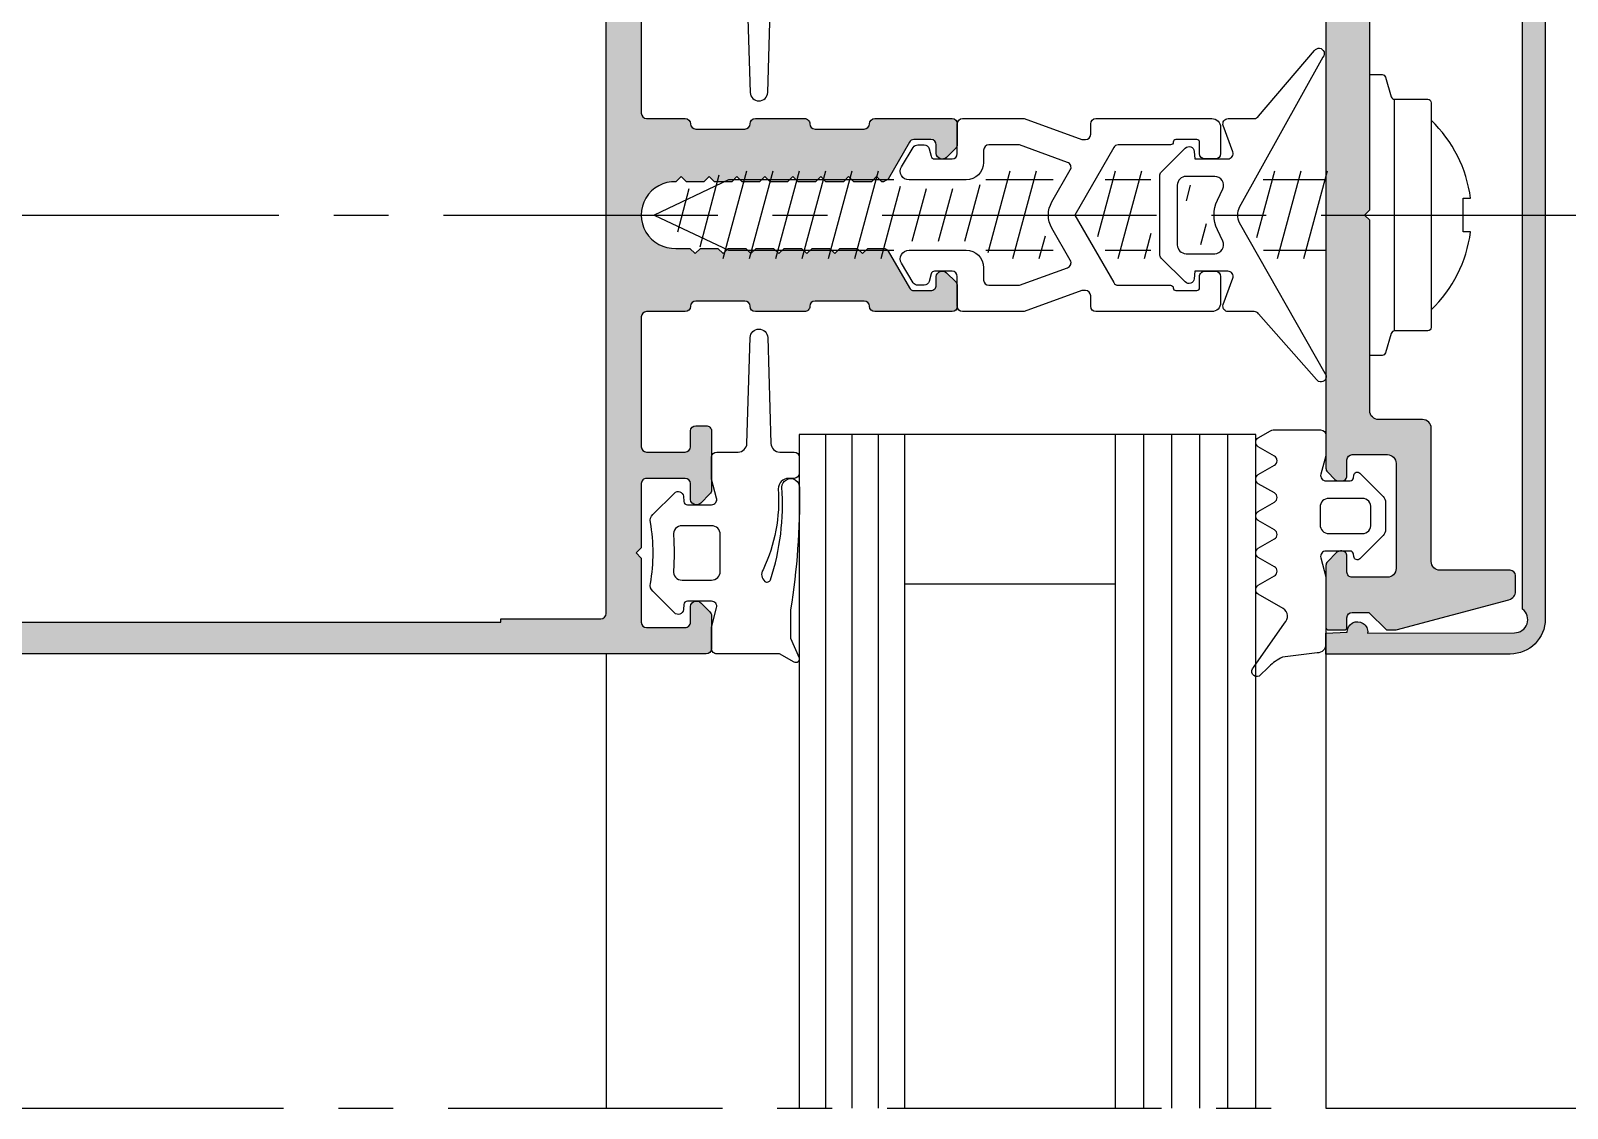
# Model space of a CAD drawing. Header units: millimetres. Extents: x -153 to 2280, y 0 to 724.
# Drawn here: x 348.09 to 391.85, y 542.44 to 573.13 of the extents above; entities that cross this region are included whole.
import ezdxf

# ---------------------------------------------------------------- set-up
doc = ezdxf.new("R2010")
doc.units = ezdxf.units.MM
doc.header["$LTSCALE"] = 0.025
doc.header["$MEASUREMENT"] = 0
doc.linetypes.add('CENTER', pattern=[2, 1.25, -0.25, 0.25, -0.25])
for name, color, linetype in [('ASSI', 1, 'CENTER'), ('FILL', 253, 'Continuous'), ('FINE', 7, 'Continuous'), ('GOMMA', 80, 'Continuous'), ('GROSSA', 8, 'Continuous'), ('QUOTE', 254, 'Continuous'), ('VETRO', 140, 'Continuous')]:
    doc.layers.add(name, color=color, linetype=linetype)

# ---------------------------------------------------------------- blocks, each defined once
blk = doc.blocks.new('k0855')
at = {"layer": 'GROSSA'}
blk.add_lwpolyline([(11.64999999999986, 0.8000000000004093, -0.4142135623730784), (11.14999999999986, 0.3000000000004093), (0.2999999999997272, 0.3000000000000682), (0, 0), (-0.3000000000001819, 0.3000000000000682), (-11.15000000000009, 0.2999999999997272, -0.4142135623731075), (-11.65000000000009, 0.7999999999997272), (-11.65000000000009, 3.300000000000637, 0.414213562373095), (-12.15000000000009, 3.800000000000637), (-19.75, 3.800000000000523, -0.414213562373095), (-20.25, 4.300000000000523), (-20.25, 8.300000000000523, 0.4142135623730795), (-20.55000000000018, 8.600000000000477), (-21.59774739507475, 8.600000000000477, 0.3394542588633896), (-21.88752514296152, 8.377645713531251), (-23.65000000000009, 1.800000000000523), (-23.65000000000009, 1.24487273393197), (-22.65000000000009, 0.2448727339319703), (-22.65000000000009, -0.6999999999995907, -0.4142135623731159), (-22.95000000000027, -0.9999999999995453), (-23.5, -0.9999999999995453, 0.414213562373109), (-23.65000000000009, -1.149999999999523), (-23.65000000000009, -2.049999999999272, 0.4142135623730534), (-23.5, -2.19999999999925), (-19.97426406871182, -2.199999999999363, 0.1989123673796788), (-19.76213203435577, -2.112132034355341), (-19.237867965644, -1.587867965643682, 0.1989123673796275), (-19.15000000000009, -1.37573593128775), (-19.15000000000009, -1.299999999999613, 0.4142135623731283), (-19.45000000000027, -0.9999999999995453), (-20.35000000000014, -0.9999999999995453, -0.414213562373095), (-20.65000000000009, -0.699999999999477), (-20.65000000000009, 1.300000000000637, -0.414213562373095), (-20.15000000000009, 1.800000000000637), (-14.15000000000009, 1.800000000000637, -0.414213562373095), (-13.65000000000009, 1.300000000000637), (-13.65000000000009, -0.699999999999477, -0.414213562373095), (-13.95000000000005, -0.9999999999995453), (-14.85000000000014, -0.9999999999995453, 0.414213562373095), (-15.15000000000009, -1.2999999999995), (-15.15000000000009, -1.475735931287431, 0.1989123673796724), (-15.06213203435618, -1.687867965643477), (-14.63786796564318, -2.112132034356478, 0.1989123673796574), (-14.42573593128691, -2.200000000000387), (14.42573593128782, -2.199999999999363, 0.1989123673796421), (14.63786796564386, -2.112132034355341), (15.06213203435573, -1.687867965643477, 0.1989123673796492), (15.14999999999964, -1.475735931287431), (15.14999999999964, -1.2999999999995, 0.4142135623731088), (14.84999999999991, -0.9999999999995453), (13.94999999999982, -0.9999999999995453, -0.414213562373095), (13.64999999999986, -0.699999999999477), (13.64999999999986, 1.300000000000637, -0.414213562373095), (14.14999999999986, 1.800000000000637), (20.13763493782221, 1.800000000000637, -0.414213562373095), (20.63763493782221, 1.300000000000637), (20.63763493782221, -0.699999999999477, -0.414213562373095), (20.33763493782226, -0.9999999999995453), (19.43763493782217, -0.9999999999995453, 0.4142135623731283), (19.13763493782221, -1.299999999999613), (19.13763493782221, -1.37573593128775, 0.198912367379612), (19.22550290346635, -1.587867965643682), (19.74976697217789, -2.112132034355341, 0.1989123673796789), (19.96189900653394, -2.199999999999363), (23.48763493782212, -2.19999999999925, 0.4142135623730674), (23.63763493782221, -2.049999999999272), (23.63763493782221, -1.149999999999523, 0.4142135623731507), (23.48763493782235, -0.9999999999995453), (22.93763493782217, -0.9999999999995453, -0.414213562373095), (22.63763493782221, -0.6999999999995907), (22.63763493782221, 0.2448727339319703), (23.63763493782221, 1.24487273393197), (23.63763493782221, 1.800000000000523), (21.91487984844571, 8.229409522551805, 0.3394542588633856), (21.43191693530116, 8.600000000000477), (20.53763493782208, 8.600000000000477, 0.4142135623730811), (20.23763493782235, 8.300000000000523), (20.23763493782212, 4.300000000000523, -0.414213562373095), (19.73763493782212, 3.800000000000523), (12.14999999999986, 3.800000000000637, 0.414213562373095), (11.64999999999986, 3.300000000000637)], format="xyb", close=True, dxfattribs=at)

msp = doc.modelspace()

# ---------------------------------------------------------------- hatches: boundary and pattern name
at = {"layer": 'FILL'}
h = msp.add_hatch(color=256, dxfattribs=at)
edge = h.paths.add_edge_path()
edge.add_arc((374.3261875580535, 570.4757201367963), 0.154869648702657, 1.8557980822254194, 88.26417584623982, ccw=False)
edge.add_line((374.4809759771164, 570.4807354546633), (374.4809759771163, 569.8928674890199))
edge.add_arc((374.3309759771161, 569.8928674890199), 0.150000000000162, 315.0000000000269, 359.99999999998914, ccw=False)
edge.add_line((374.4370419942943, 569.7868014718418), (374.1749099599384, 569.5246694374858))
edge.add_arc((374.0528509771163, 569.6467284203078), 0.1726174689163757, 185.3160638226741, 315.0000000000075, ccw=False)
edge.add_line((373.8809759771163, 569.6307354546639), (373.8809759771163, 569.8807354546639))
edge.add_arc((373.7309759771164, 569.8807354546639), 0.1499999999999888, 359.9999999999783, 449.9999999999956)
edge.add_line((373.7309759771164, 570.0307354546638), (373.2465313270629, 570.0307354546638))
edge.add_arc((373.2465313270629, 569.8807354546639), 0.1500000000000057, 90.00000000000881, 150.0000000000181)
edge.add_line((373.1166275164952, 569.9557354546638), (372.5104097338461, 568.9057354546638))
edge.add_line((372.5104097338461, 568.9057354546638), (372.3805059232785, 568.8307354546639))
edge.add_line((372.3805059232784, 568.8307354546639), (372.3330512953324, 568.8307354546639))
edge.add_line((372.3330512953324, 568.8307354546639), (372.1830512953325, 568.980735454664))
edge.add_line((372.1830512953325, 568.9807354546639), (372.0330512953324, 568.8307354546639))
edge.add_line((372.0330512953324, 568.8307354546639), (371.5359759771164, 568.8307354546639))
edge.add_line((371.5359759771164, 568.8307354546639), (371.3859759771165, 568.980735454664))
edge.add_line((371.3859759771165, 568.9807354546639), (371.2359759771164, 568.8307354546639))
edge.add_line((371.2359759771164, 568.8307354546639), (370.7409759771164, 568.8307354546639))
edge.add_line((370.7409759771164, 568.8307354546639), (370.5909759771163, 568.980735454664))
edge.add_line((370.5909759771164, 568.9807354546639), (370.4409759771164, 568.8307354546639))
edge.add_line((370.4409759771164, 568.8307354546639), (369.9459759771164, 568.8307354546639))
edge.add_line((369.9459759771164, 568.8307354546639), (369.7959759771164, 568.9807354546639))
edge.add_line((369.7959759771164, 568.9807354546639), (369.6459759771164, 568.8307354546639))
edge.add_line((369.6459759771163, 568.8307354546639), (369.1509759771163, 568.8307354546639))
edge.add_line((369.1509759771163, 568.8307354546639), (369.0009759771164, 568.980735454664))
edge.add_line((369.0009759771164, 568.9807354546639), (368.8509759771163, 568.8307354546639))
edge.add_line((368.8509759771164, 568.8307354546639), (368.3559759771164, 568.8307354546639))
edge.add_line((368.3559759771164, 568.8307354546639), (368.2059759771164, 568.980735454664))
edge.add_line((368.2059759771164, 568.9807354546639), (368.0559759771164, 568.8307354546639))
edge.add_line((368.0559759771164, 568.8307354546639), (367.5609759771164, 568.8307354546639))
edge.add_line((367.5609759771164, 568.8307354546639), (367.4109759771164, 568.9807354546639))
edge.add_line((367.4109759771163, 568.9807354546639), (367.2609759771163, 568.8307354546639))
edge.add_line((367.2609759771163, 568.8307354546639), (366.7659759771163, 568.8307354546639))
edge.add_line((366.7659759771163, 568.8307354546639), (366.6159759771163, 568.980735454664))
edge.add_line((366.6159759771164, 568.9807354546639), (366.4653537566511, 568.8301132341985))
edge.add_arc((366.4312706388536, 567.8804243444313), 0.9503002926792825, 87.94461000808217, 272.0553899919109)
edge.add_line((366.465353756651, 566.9307354546639), (366.8634759771164, 566.9307354546638))
edge.add_line((366.8634759771163, 566.9307354546638), (367.0134759771163, 566.7807354546638))
edge.add_line((367.0134759771164, 566.7807354546638), (367.1634759771164, 566.9307354546638))
edge.add_line((367.1634759771164, 566.9307354546638), (367.6584759771164, 566.9307354546638))
edge.add_line((367.6584759771164, 566.9307354546638), (367.8084759771164, 566.7807354546638))
edge.add_line((367.8084759771164, 566.7807354546638), (367.9584759771164, 566.9307354546638))
edge.add_line((367.9584759771163, 566.9307354546638), (368.4534759771163, 566.9307354546638))
edge.add_line((368.4534759771163, 566.9307354546638), (368.6034759771163, 566.7807354546638))
edge.add_line((368.6034759771163, 566.7807354546638), (368.7534759771164, 566.9307354546638))
edge.add_line((368.7534759771164, 566.9307354546638), (369.2484759771164, 566.9307354546638))
edge.add_line((369.2484759771164, 566.9307354546638), (369.3984759771164, 566.7807354546638))
edge.add_line((369.3984759771164, 566.7807354546638), (369.5484759771164, 566.9307354546638))
edge.add_line((369.5484759771164, 566.9307354546638), (370.0434759771163, 566.9307354546638))
edge.add_line((370.0434759771164, 566.9307354546638), (370.1934759771163, 566.7807354546637))
edge.add_line((370.1934759771163, 566.7807354546638), (370.3434759771164, 566.9307354546638))
edge.add_line((370.3434759771164, 566.9307354546638), (370.8384759771164, 566.9307354546638))
edge.add_line((370.8384759771164, 566.9307354546638), (370.9884759771164, 566.7807354546638))
edge.add_line((370.9884759771163, 566.7807354546638), (371.1384759771163, 566.9307354546638))
edge.add_line((371.1384759771164, 566.9307354546638), (371.6334759771164, 566.9307354546638))
edge.add_line((371.6334759771164, 566.9307354546638), (371.7834759771165, 566.7807354546637))
edge.add_line((371.7834759771165, 566.7807354546638), (371.9334759771164, 566.9307354546638))
edge.add_line((371.9334759771164, 566.9307354546638), (372.3805059232784, 566.9307354546638))
edge.add_arc((372.3805059232785, 566.7807354546638), 0.1500000000000057, 30.00000000003098, 90.00000000001421, ccw=False)
edge.add_line((372.5104097338461, 566.8557354546639), (373.1166275164953, 565.8057354546638))
edge.add_arc((373.2465313270628, 565.8807354546637), 0.1499999999998684, 209.9999999999989, 270.0000000000441)
edge.add_line((373.2465313270629, 565.7307354546639), (373.7309759771164, 565.7307354546639))
edge.add_arc((373.7309759771163, 565.8807354546639), 0.1500000000000057, 270.0000000000109, 360.0000000000109)
edge.add_line((373.8809759771163, 565.880735454664), (373.8809759771163, 566.130735454664))
edge.add_arc((374.0533309661686, 566.1134123259988), 0.1732233616980194, 45.42337010285712, 174.2605660744401, ccw=False)
edge.add_line((374.1749099599384, 566.2368014718419), (374.4370419942943, 565.974669437486))
edge.add_arc((374.3309759771162, 565.868603420308), 0.1500000000001247, 2.1714186004828662e-11, 44.99999999997442, ccw=False)
edge.add_line((374.4809759771163, 565.868603420308), (374.4809759771163, 565.280735454664))
edge.add_arc((374.3306645558251, 565.2807354546756), 0.1503114212912022, 270.1165613831408, 359.99999999556894, ccw=False)
edge.add_line((374.3309703461509, 565.1304243444313), (372.1292825096872, 565.1304243444314))
edge.add_arc((372.1292825096872, 565.2804243444314), 0.1499999999999773, 180, 270.00000000000273, ccw=False)
edge.add_arc((371.8292825096872, 565.2804243444314), 0.1500000000000341, 2.171258662545267e-11, 90.0000000000217)
edge.add_line((371.8292825096871, 565.4304243444313), (370.4292825096871, 565.4304243444313))
edge.add_arc((370.4292825096871, 565.2804243444314), 0.1499999999999773, 90, 180)
edge.add_arc((370.1292825096872, 565.2804243444314), 0.1499999999999702, -90.00000000000267, 0, ccw=False)
edge.add_line((370.1292825096872, 565.1304243444314), (368.7292825096871, 565.1304243444314))
edge.add_arc((368.7292825096871, 565.2804243444314), 0.1499999999999773, 180, 269.99999999999727, ccw=False)
edge.add_arc((368.4292825096871, 565.2804243444314), 0.1499999999999773, 0, 90)
edge.add_line((368.4292825096871, 565.4304243444313), (367.0309703461742, 565.4304243444313))
edge.add_arc((367.0309703461742, 565.2804243444314), 0.1499999999999773, 90, 180)
edge.add_arc((366.7309703461742, 565.2804243444314), 0.1499999999999844, -89.99999999999733, 0, ccw=False)
edge.add_line((366.7309703461742, 565.1304243444314), (365.6309703461741, 565.1304243444314))
edge.add_arc((365.6309703461741, 564.9804243444314), 0.1499999999999773, 89.99999999999865, 180)
edge.add_line((365.4809703461741, 564.9804243444314), (365.4809703461741, 561.2804243444313))
edge.add_arc((365.6309703461741, 561.2804243444313), 0.1499999999999702, 180, 270.0000000000027)
edge.add_line((365.6309703461741, 561.1304243444313), (366.7309703461742, 561.1304243444313))
edge.add_arc((366.7309703461742, 561.2804243444314), 0.1500000000000057, 270.0000000000081, 359.9999999999891)
edge.add_line((366.8809703461742, 561.2804243444313), (366.8809703461742, 561.7304243444313))
edge.add_arc((367.0309703461742, 561.7304243444313), 0.1499999999999844, 90.00000000000279, 180, ccw=False)
edge.add_line((367.0309703461742, 561.8804243444313), (367.3309703461741, 561.8804243444314))
edge.add_arc((367.3309703461741, 561.7304243444314), 0.1500000000000057, -3.26281224261038e-11, 89.99999999998653, ccw=False)
edge.add_line((367.4809703461741, 561.7304243444313), (367.4809703461741, 560.0425563787873))
edge.add_arc((367.330970346174, 560.0425563787874), 0.1500000000000838, 314.9999999999827, 359.9999999999783, ccw=False)
edge.add_line((367.437036363352, 559.9364903616092), (367.1749043289961, 559.6743583272533))
edge.add_arc((367.0688383118181, 559.7804243444313), 0.1499999999999495, 270.00000000003934, 315.0000000000355, ccw=False)
edge.add_line((367.0688383118182, 559.6304243444313), (367.0309703461742, 559.6304243444313))
edge.add_arc((367.0309703461742, 559.7804243444313), 0.1499999999999773, 180, 270.00000000000273, ccw=False)
edge.add_line((366.8809703461742, 559.7804243444313), (366.8809703461742, 560.2304243444313))
edge.add_arc((366.7309703461742, 560.2304243444313), 0.1500000000000412, 2.171258662545164e-11, 90.00000000001899)
edge.add_line((366.7309703461741, 560.3804243444313), (365.6309703461741, 560.3804243444314))
edge.add_arc((365.6309703461741, 560.2304243444314), 0.1500000000000341, 90.00000000001629, 180.0000000000217)
edge.add_line((365.4809703461741, 560.2304243444313), (365.4809703461741, 558.4046371475505))
edge.add_line((365.4809703461741, 558.4046371475505), (365.3309703461741, 558.2554243444313))
edge.add_line((365.3309703461741, 558.2554243444313), (365.4809703461741, 558.1062115413122))
edge.add_line((365.4809703461741, 558.1062115413122), (365.4809703461741, 556.2804243444313))
edge.add_arc((365.6309703461741, 556.2804243444313), 0.1499999999999631, 180, 270.0000000000054)
edge.add_line((365.6309703461741, 556.1304243444313), (366.7309703461741, 556.1304243444313))
edge.add_arc((366.7309703461742, 556.2804243444314), 0.1500000000000341, 269.9999999999729, 359.9999999999783)
edge.add_line((366.8809703461742, 556.2804243444313), (366.8809703461741, 556.7304243444313))
edge.add_arc((367.0309703461742, 556.7304243444313), 0.1500000000000412, 89.99999999998101, 179.9999999999783, ccw=False)
edge.add_line((367.0309703461742, 556.8804243444313), (367.0688383118182, 556.8804243444313))
edge.add_arc((367.0688383118182, 556.7304243444314), 0.1499999999999204, 44.999999999959186, 89.99999999996407, ccw=False)
edge.add_line((367.1749043289961, 556.8364903616092), (367.437036363352, 556.5743583272533))
edge.add_arc((367.330970346174, 556.4682923100753), 0.1500000000000964, 2.1714186004828662e-11, 45.000000000015916, ccw=False)
edge.add_line((367.4809703461741, 556.4682923100753), (367.4809703461741, 555.5304243444313))
edge.add_arc((367.3309703461741, 555.5304243444313), 0.1499999999999702, -90.00000000000267, 0, ccw=False)
edge.add_line((367.3309703461741, 555.3804243444313), (312.9809703461741, 555.3804243444313))
edge.add_arc((312.9809703461741, 555.8804243444313), 0.5, 180, 270, ccw=False)
edge.add_line((312.4809703461741, 555.8804243444313), (312.4809703461741, 579.8804243444313))
edge.add_arc((312.9809703461741, 579.8804243444313), 0.5, 90, 180, ccw=False)
edge.add_line((312.9809703461741, 580.3804243444313), (367.3309703461741, 580.3804243444313))
edge.add_arc((367.3309703461741, 580.2304243444313), 0.1499999999999773, 0, 90.00000000000279, ccw=False)
edge.add_line((367.4809703461741, 580.2304243444313), (367.4809703461741, 579.2925563787873))
edge.add_arc((367.3309703461742, 579.2925563787873), 0.149999999999892, -44.999999999984595, 1.0913936421275139e-11, ccw=False)
edge.add_line((367.4370363633521, 579.1864903616093), (367.1749043289961, 578.9243583272533))
edge.add_arc((367.0688383118182, 579.0304243444313), 0.1499999999999231, 270.0000000000359, 315.00000000004076, ccw=False)
edge.add_line((367.0688383118182, 578.8804243444313), (367.0309703461742, 578.8804243444313))
edge.add_arc((367.0309703461742, 579.0304243444313), 0.1499999999999773, 180, 270.0000000000054, ccw=False)
edge.add_line((366.8809703461742, 579.0304243444313), (366.8809703461742, 579.4804243444313))
edge.add_arc((366.7309703461742, 579.4804243444313), 0.150000000000027, 2.17125866254537e-11, 90.00000000002443)
edge.add_line((366.7309703461741, 579.6304243444313), (365.6309703461741, 579.6304243444313))
edge.add_arc((365.6309703461741, 579.4804243444313), 0.1499999999999773, 89.99999999999457, 180)
edge.add_line((365.4809703461741, 579.4804243444313), (365.4809703461741, 577.6546371475505))
edge.add_line((365.4809703461741, 577.6546371475505), (365.3309703461741, 577.5054243444313))
edge.add_line((365.3309703461741, 577.5054243444313), (365.4809703461741, 577.3562115413121))
edge.add_line((365.4809703461741, 577.3562115413121), (365.4809703461741, 575.5304243444313))
edge.add_arc((365.6309703461741, 575.5304243444313), 0.1499999999999631, 180, 270.0000000000054)
edge.add_line((365.6309703461741, 575.3804243444313), (366.7309703461741, 575.3804243444314))
edge.add_arc((366.7309703461742, 575.5304243444315), 0.1500000000000341, 269.999999999981, 359.9999999999783)
edge.add_line((366.8809703461742, 575.5304243444314), (366.8809703461742, 575.9804243444313))
edge.add_arc((367.0309703461742, 575.9804243444313), 0.1499999999999631, 89.9999999999946, 180, ccw=False)
edge.add_line((367.0309703461742, 576.1304243444313), (367.0688383118182, 576.1304243444313))
edge.add_arc((367.0688383118183, 575.9804243444314), 0.149999999999892, 45.000000000017224, 90.00000000001359, ccw=False)
edge.add_line((367.1749043289961, 576.0864903616093), (367.4370363633521, 575.8243583272534))
edge.add_arc((367.3309703461741, 575.7182923100755), 0.1499999999999897, -4.3428372009657323e-11, 44.99999999996447, ccw=False)
edge.add_line((367.4809703461741, 575.7182923100754), (367.4809703461741, 574.0304243444313))
edge.add_arc((367.3309703461741, 574.0304243444313), 0.1499999999999702, -90.00000000000267, 0, ccw=False)
edge.add_line((367.3309703461741, 573.8804243444313), (367.0309703461741, 573.8804243444314))
edge.add_arc((367.0309703461741, 574.0304243444314), 0.1499999999999204, 180.0000000000217, 270.00000000002166, ccw=False)
edge.add_line((366.8809703461741, 574.0304243444313), (366.8809703461741, 574.4804243444314))
edge.add_arc((366.7309703461741, 574.4804243444314), 0.1499999999999702, 0, 90.00000000000271)
edge.add_line((366.7309703461741, 574.6304243444314), (365.6309703461741, 574.6304243444314))
edge.add_arc((365.6309703461741, 574.4804243444314), 0.1499999999999773, 89.99999999999729, 180)
edge.add_line((365.4809703461741, 574.4804243444314), (365.4809703461741, 570.7804243444313))
edge.add_arc((365.6309703461741, 570.7804243444313), 0.1499999999999808, 180, 269.9999999999987)
edge.add_line((365.6309703461741, 570.6304243444313), (366.7309703461742, 570.6304243444312))
edge.add_arc((366.7309703461742, 570.4804243444312), 0.1499999999999773, 0, 90.00000000000279, ccw=False)
edge.add_arc((367.0309703461742, 570.4804243444312), 0.1499999999999773, 180, 270)
edge.add_line((367.0309703461742, 570.3304243444312), (368.4292825096871, 570.3304243444312))
edge.add_arc((368.4292825096871, 570.4804243444312), 0.1499999999999773, 270.0000000000027, 360)
edge.add_arc((368.7292825096871, 570.4804243444312), 0.1499999999999773, 90, 180, ccw=False)
edge.add_line((368.7292825096871, 570.6304243444312), (370.1292825096872, 570.6304243444312))
edge.add_arc((370.1292825096872, 570.4804243444312), 0.1499999999999773, 0, 90.00000000000279, ccw=False)
edge.add_arc((370.4292825096871, 570.4804243444312), 0.1499999999999773, 180, 270)
edge.add_line((370.4292825096871, 570.3304243444312), (371.8292825096871, 570.3304243444312))
edge.add_arc((371.8292825096872, 570.4804243444313), 0.1500000000000341, 269.999999999981, 359.9999999999783)
edge.add_arc((372.1292825096872, 570.4804243444312), 0.1499999999999702, 89.99999999999733, 180, ccw=False)
edge.add_line((372.1292825096872, 570.6304243444312), (374.3308787474877, 570.6304243444312))
edge.add_line((374.3308787474878, 570.6304243444312), (374.3308787474896, 570.6305187182852))
edge = h.paths.add_edge_path(flags=16)
edge.add_line((313.6309703461741, 556.3804243444313), (315.0809703461741, 556.3804243444313))
edge.add_arc((315.0809703461741, 556.5304243444314), 0.1499999999999773, 270.0000000000054, 360)
edge.add_line((315.230970346174, 556.5304243444314), (315.230970346174, 557.7304243444314))
edge.add_arc((315.3809703461741, 557.7304243444313), 0.1500000000000199, 89.9999999999946, 180, ccw=False)
edge.add_line((315.3809703461741, 557.8804243444314), (315.8309703461741, 557.8804243444314))
edge.add_arc((315.8309703461741, 557.7304243444313), 0.1500000000000341, 0, 90.0000000000054, ccw=False)
edge.add_line((315.9809703461741, 557.7304243444313), (315.9809703461741, 556.5304243444314))
edge.add_arc((316.1309703461741, 556.5304243444314), 0.1500000000000341, 180, 270)
edge.add_line((316.1309703461741, 556.3804243444313), (318.9809703461741, 556.3804243444313))
edge.add_line((318.9809703461741, 556.3804243444314), (318.9809703461741, 556.2804243444314))
edge.add_line((318.9809703461741, 556.2804243444314), (338.7309703461742, 556.2804243444314))
edge.add_line((338.7309703461742, 556.2804243444314), (338.7309703461741, 556.3804243444313))
edge.add_line((338.7309703461741, 556.3804243444313), (341.7309703461741, 556.3804243444313))
edge.add_line((341.7309703461741, 556.3804243444313), (341.7309703461741, 556.2804243444314))
edge.add_line((341.7309703461741, 556.2804243444314), (361.4809703461741, 556.2804243444314))
edge.add_line((361.4809703461741, 556.2804243444313), (361.4809703461742, 556.3804243444313))
edge.add_line((361.4809703461742, 556.3804243444313), (364.3309703461741, 556.3804243444313))
edge.add_arc((364.3309703461741, 556.5304243444313), 0.1499999999999773, 270, 360)
edge.add_line((364.4809703461741, 556.5304243444313), (364.4809703461742, 579.2304243444313))
edge.add_arc((364.3309703461741, 579.2304243444313), 0.1500000000000057, 1.085629331272839e-11, 90.00000000001086)
edge.add_line((364.3309703461741, 579.3804243444313), (361.4809703461742, 579.3804243444313))
edge.add_line((361.4809703461742, 579.3804243444313), (361.4809703461741, 579.4804243444313))
edge.add_line((361.4809703461741, 579.4804243444313), (341.7309703461741, 579.4804243444313))
edge.add_line((341.7309703461741, 579.4804243444313), (341.7309703461741, 579.3804243444313))
edge.add_line((341.7309703461741, 579.3804243444314), (338.7309703461741, 579.3804243444313))
edge.add_line((338.7309703461741, 579.3804243444313), (338.7309703461742, 579.4804243444313))
edge.add_line((338.7309703461742, 579.4804243444313), (318.9809703461741, 579.4804243444313))
edge.add_line((318.9809703461741, 579.4804243444313), (318.9809703461741, 579.3804243444313))
edge.add_line((318.9809703461741, 579.3804243444313), (316.1309703461741, 579.3804243444313))
edge.add_arc((316.1309703461741, 579.2304243444313), 0.1500000000000057, 89.99999999998914, 179.9999999999891)
edge.add_line((315.9809703461741, 579.2304243444313), (315.9809703461741, 578.0304243444313))
edge.add_arc((315.8309703461741, 578.0304243444313), 0.1499999999999915, -89.99999999999471, 1.0913936421275139e-11, ccw=False)
edge.add_line((315.8309703461741, 577.8804243444313), (315.3809703461741, 577.8804243444313))
edge.add_arc((315.3809703461741, 578.0304243444313), 0.1499999999999773, 180, 270.0000000000054, ccw=False)
edge.add_line((315.2309703461742, 578.0304243444313), (315.2309703461741, 579.2304243444312))
edge.add_arc((315.0809703461741, 579.2304243444312), 0.1499999999999915, 1.085629331272942e-11, 90.00000000000541)
edge.add_line((315.0809703461741, 579.3804243444313), (313.6309703461741, 579.3804243444313))
edge.add_arc((313.6309703461741, 579.2304243444313), 0.1500000000000057, 90.00000000000541, 180.0000000000109)
edge.add_line((313.4809703461742, 579.2304243444313), (313.4809703461741, 556.5304243444314))
edge.add_arc((313.6309703461741, 556.5304243444314), 0.1500000000000057, 179.9999999999891, 269.9999999999891)
h = msp.add_hatch(color=256, dxfattribs=at)
edge = h.paths.add_edge_path()
edge.add_line((386.1690724555609, 555.9746266550433), (390.3534133657215, 555.9804705871613))
edge.add_arc((390.35341336572, 556.3554705871607), 0.3749999999991758, 270.0000000002215, 413.1301023539119)
edge.add_line((390.5784133657208, 556.655470587159), (390.5784133657235, 579.1054705871618))
edge.add_arc((390.3534133657215, 579.4054705871602), 0.3749999999998579, 306.8698976462392, 449.9999999999956)
edge.add_line((390.3534133657215, 579.78047058716), (386.1690693460057, 579.7830284732393))
edge.add_arc((385.8792729418396, 579.7512156524468), 0.2915373242560468, -182.06933845399897, 6.264642903004017, ccw=False)
edge.add_line((385.5879257406237, 579.7617427497707), (384.9798598674986, 579.7837136786111))
edge.add_line((384.9798598674986, 579.7837136786111), (384.9798598674986, 580.3833173933562))
edge.add_line((384.9798598674986, 580.3833173933562), (390.228182514065, 580.3845878445392))
edge.add_arc((390.2284133657215, 579.3845878711854), 1.00000000000001, 1.5916157281026244e-12, 90.01322682572908, ccw=False)
edge.add_line((391.2284133657215, 579.3845878711854), (391.2284133657215, 556.3762608176777))
edge.add_arc((390.2284133657215, 556.3762608176777), 1.000000000000057, -89.97081591415531, 0, ccw=False)
edge.add_line((390.2289227240866, 555.3762609474006), (384.9798638100401, 555.3734574085868))
edge.add_line((384.9798638100401, 555.3734574085868), (384.9798638100401, 555.973061185137))
edge.add_line((384.9798638100401, 555.973061185137), (385.5879132534816, 555.995482204385))
edge.add_arc((385.8792525826187, 556.0062249569304), 0.2915373242560025, -6.222231991423882, 182.111749365569, ccw=False)
h = msp.add_hatch(color=256, dxfattribs=at)
edge = h.paths.add_edge_path()
edge.add_arc((386.4798598674987, 562.3054243444317), 0.25, 180, 270, ccw=False)
edge.add_line((386.2298598674987, 562.3054243444317), (386.2298598674985, 567.7304243444318))
edge.add_line((386.2298598674985, 567.7304243444316), (386.0798598674985, 567.8804243444315))
edge.add_line((386.0798598674985, 567.8804243444315), (386.2298598674985, 568.0304243444316))
edge.add_line((386.2298598674985, 568.0304243444316), (386.2298598674984, 573.4554243444315))
edge.add_arc((386.4798598674984, 573.4554243444315), 0.25, 90, 180, ccw=False)
edge.add_line((386.4798598674984, 573.7054243444315), (387.7298598674988, 573.7054243444315))
edge.add_arc((387.7298598674988, 573.9554243444315), 0.25, 270, 360)
edge.add_line((387.9798598674988, 573.9554243444315), (387.9798598674988, 577.7554243444315))
edge.add_arc((388.2298598674988, 577.7554243444315), 0.25, 90, 180, ccw=False)
edge.add_line((388.2298598674988, 578.0054243444315), (390.2298598674988, 578.0054243444315))
edge.add_arc((390.2298598674987, 578.1554243444316), 0.1500000000000341, 270.0000000000217, 360.0000000000217)
edge.add_line((390.3798598674987, 578.1554243444316), (390.3798598674987, 578.6792980419689))
edge.add_arc((390.2298598674987, 578.679298041969), 0.1500000000000057, 359.9999999999891, 434.9999999999945)
edge.add_line((390.2686827242641, 578.8241869159124), (386.9798598674988, 579.7054243444317))
edge.add_line((386.9798598674988, 579.7054243444315), (386.7022962344645, 579.7054243444315))
edge.add_line((386.7022962344645, 579.7054243444315), (386.2022962344645, 579.2054243444315))
edge.add_line((386.2022962344645, 579.2054243444315), (385.7298598674987, 579.2054243444315))
edge.add_arc((385.7298598674988, 579.3554243444316), 0.1500000000000341, 179.9999999999783, 269.9999999999783, ccw=False)
edge.add_line((385.5798598674987, 579.3554243444316), (385.5798598674987, 579.6304243444315))
edge.add_arc((385.5048598674987, 579.6304243444316), 0.07500000000001705, 359.9999999999783, 449.9999999999783)
edge.add_line((385.5048598674987, 579.7054243444315), (385.0548598674989, 579.7054243444315))
edge.add_arc((385.0548598674989, 579.6304243444316), 0.07500000000001705, 90.0000000000217, 180.0000000000217)
edge.add_line((384.9798598674989, 579.6304243444315), (384.9798598674988, 577.8675563787874))
edge.add_arc((385.1298598674989, 577.8675563787874), 0.1500000000000341, 179.9999999999891, 224.9999999999923)
edge.add_line((385.0237938503208, 577.7614903616095), (385.2859258846767, 577.4993583272536))
edge.add_arc((385.3919919018546, 577.6054243444316), 0.1499999999999771, 225.0000000000307, 270.0000000000217)
edge.add_line((385.3919919018546, 577.4554243444315), (385.4298598674987, 577.4554243444315))
edge.add_arc((385.4298598674986, 577.6054243444316), 0.1500000000000625, 270.0000000000109, 360.0000000000109)
edge.add_line((385.5798598674987, 577.6054243444316), (385.5798598674987, 578.0554243444316))
edge.add_arc((385.7298598674987, 578.0554243444316), 0.1500000000000057, 89.99999999998909, 179.9999999999891, ccw=False)
edge.add_line((385.7298598674988, 578.2054243444315), (386.7298598674988, 578.2054243444315))
edge.add_arc((386.7298598674988, 577.9554243444315), 0.25, 0, 90, ccw=False)
edge.add_line((386.9798598674988, 577.9554243444315), (386.9798598674988, 574.9554243444315))
edge.add_arc((386.7298598674988, 574.9554243444315), 0.25, -90, 0, ccw=False)
edge.add_line((386.7298598674988, 574.7054243444315), (385.7298598674988, 574.7054243444315))
edge.add_arc((385.7298598674987, 574.8554243444316), 0.1500000000000057, 180.0000000000109, 270.00000000001086, ccw=False)
edge.add_line((385.5798598674987, 574.8554243444316), (385.5798598674987, 575.3054243444317))
edge.add_arc((385.4298598674987, 575.3054243444317), 0.1499999999999773, 0, 90)
edge.add_line((385.4298598674987, 575.4554243444315), (385.3419919018548, 575.4554243444315))
edge.add_arc((385.3419919018547, 575.3054243444316), 0.1500000000000057, 89.99999999995657, 134.9999999999616)
edge.add_line((385.2359258846768, 575.4114903616096), (385.0237938503203, 575.1993583272531))
edge.add_arc((385.1298598674985, 575.0932923100752), 0.150000000000158, 135.0000000000537, 180.0000000000543)
edge.add_line((384.9798598674983, 575.093292310075), (384.9798598674988, 560.6675563787876))
edge.add_arc((385.1298598674989, 560.6675563787876), 0.1500000000000625, 179.9999999999891, 224.9999999999847)
edge.add_line((385.0237938503208, 560.5614903616097), (385.2359258846768, 560.3493583272538))
edge.add_arc((385.3419919018547, 560.4554243444318), 0.1500000000000374, 225.0000000000384, 270.0000000000326)
edge.add_line((385.3419919018548, 560.3054243444317), (385.4298598674987, 560.3054243444317))
edge.add_arc((385.4298598674988, 560.4554243444317), 0.1499999999999204, 269.9999999999783, 359.9999999999783)
edge.add_line((385.5798598674987, 560.4554243444315), (385.5798598674987, 560.9054243444316))
edge.add_arc((385.7298598674987, 560.9054243444316), 0.1500000000000057, 89.99999999998909, 179.9999999999891, ccw=False)
edge.add_line((385.7298598674988, 561.0554243444317), (386.7298598674988, 561.0554243444317))
edge.add_arc((386.7298598674988, 560.8054243444317), 0.25, 0, 90, ccw=False)
edge.add_line((386.9798598674988, 560.8054243444317), (386.9798598674988, 557.8116068755205))
edge.add_arc((386.7298598674988, 557.8116068755205), 0.25, -90, 0, ccw=False)
edge.add_line((386.7298598674988, 557.5616068755205), (385.7298598674988, 557.5616068755205))
edge.add_arc((385.7298598674987, 557.7116068755205), 0.1500000000000057, 180.0000000000109, 270.00000000001086, ccw=False)
edge.add_line((385.5798598674987, 557.7116068755204), (385.5798598674987, 558.1616068755204))
edge.add_arc((385.4298598674987, 558.1616068755204), 0.1500000000000057, 1.085629331272839e-11, 90.00000000001086)
edge.add_line((385.4298598674987, 558.3116068755205), (385.3919919018546, 558.3116068755205))
edge.add_arc((385.3919919018547, 558.1616068755204), 0.1500000000000341, 90.00000000003257, 135.000000000023)
edge.add_line((385.2859258846767, 558.2676728926983), (385.0237938503208, 558.0055408583426))
edge.add_arc((385.1298598674989, 557.8994748411646), 0.1500000000000374, 135.0000000000077, 180.0000000000109)
edge.add_line((384.9798598674988, 557.8994748411646), (384.9798598674989, 556.1366068755206))
edge.add_arc((385.0548598674989, 556.1366068755204), 0.07500000000001705, 179.9999999999783, 269.9999999999783)
edge.add_line((385.0548598674989, 556.0616068755205), (385.5048598674987, 556.0616068755205))
edge.add_arc((385.5048598674988, 556.1366068755204), 0.07499999999996021, 269.9999999999783, 359.9999999999783)
edge.add_line((385.5798598674987, 556.1366068755203), (385.5798598674987, 556.4116068755204))
edge.add_arc((385.7298598674987, 556.4116068755204), 0.1499999999999773, 90, 180, ccw=False)
edge.add_line((385.7298598674987, 556.5616068755205), (386.2022962344645, 556.5616068755205))
edge.add_line((386.2022962344645, 556.5616068755205), (386.7022962344645, 556.0616068755205))
edge.add_line((386.7022962344645, 556.0616068755205), (386.9798598674988, 556.0616068755205))
edge.add_line((386.9798598674988, 556.0616068755205), (390.1945646287744, 556.9229844202088))
edge.add_arc((390.1298598674988, 557.1644658767809), 0.2499999999999802, 285.0000000000024, 360.0000000000065)
edge.add_line((390.3798598674987, 557.1644658767809), (390.3798598674987, 557.6116068755205))
edge.add_arc((390.2298598674988, 557.6116068755205), 0.1499999999999204, 2.171258662546913e-11, 90.0000000000217)
edge.add_line((390.2298598674988, 557.7616068755203), (388.2298598674988, 557.7616068755204))
edge.add_arc((388.2298598674988, 558.0116068755206), 0.25, 180, 270, ccw=False)
edge.add_line((387.9798598674988, 558.0116068755206), (387.9798598674988, 561.8054243444317))
edge.add_arc((387.7298598674988, 561.8054243444317), 0.25, 0, 90)
edge.add_line((387.7298598674988, 562.0554243444317), (386.4798598674987, 562.0554243444317))

# ---------------------------------------------------------------- linework, layer by layer
at = {"layer": 'ASSI', "ltscale": 250}
for p, q in [((334.8449595320644, 567.8804243444313), (394.9668715642027, 567.8804243444313)), ((309.979859866227, 542.4368560891921), (393.9937493875518, 542.4368560891921))]:
    msp.add_line(p, q, dxfattribs=at)
at = {"layer": 'FINE'}
for p, q in [((386.9370198894056, 564.5804243444315), (386.9370198894056, 571.1804243444315)), ((367.6927490398687, 569.0120615223568), (367.1444578999557, 566.9658111308617)), ((368.4744642624576, 569.1304243444315), (367.8045912813798, 566.6304243444315)), ((369.2244642624576, 569.1304243444315), (368.5545912813798, 566.6304243444315)), ((369.9744642624576, 569.1304243444315), (369.3045912813798, 566.6304243444315)), ((370.7244642624576, 569.1304243444315), (370.0545912813798, 566.6304243444315)), ((371.4744642624576, 569.1304243444315), (370.8045912813798, 566.6304243444315)), ((372.2244642624576, 569.1304243444315), (371.5545912813798, 566.6304243444315)), ((375.9744642624576, 569.1304243444315), (375.3507645798288, 566.8027454401965)), ((376.7244642624576, 569.1304243444315), (376.0545912813798, 566.6304243444315)), ((378.9744642624576, 569.1304243444315), (378.4726727115513, 567.2577127816405)), ((379.7244642624577, 569.1304243444317), (379.0545912813799, 566.6304243444317)), ((383.5134233677952, 569.1304243444309), (383.0053241813922, 567.2341723654905)), ((384.2634233677952, 569.1304243444305), (383.5935503867174, 566.6304243444304)), ((385.0134233677951, 569.1304243444301), (384.3435503867173, 566.63042434443)), ((366.8385043734346, 568.6230151308064), (366.5078611451269, 567.3890378035836)), ((372.858108157821, 568.6961774501572), (372.3045912813798, 566.6304243444315)), ((373.590489666242, 568.6304243444313), (373.1885658775953, 567.1304243444313)), ((374.340489666242, 568.6304243444313), (373.9385658775953, 567.1304243444313)), ((375.1195685967003, 568.7389483903318), (374.6885658775953, 567.1304243444313)), ((381.1172845854853, 568.7304243444313), (380.9977378062198, 568.2842696903313)), ((381.571598845562, 567.6269101399635), (381.4117709583525, 567.0304243444313)), ((376.9791073830435, 567.2817273025794), (376.8045912813798, 566.6304243444315)), ((379.9977378062198, 567.3512569884394), (379.80459128138, 566.630424344432)), ((384.9798598674989, 556.1366068755206), (384.9798598674989, 542.4368560891921)), ((364.480970346174, 555.3804243444313), (364.480970346174, 542.4368560891921))]:
    msp.add_line(p, q, dxfattribs=at)
for points in [[(386.2298598674986, 571.8804243444315), (386.5776785968603, 571.8804243444315, -0.3309619514747992), (386.6734358914804, 571.8092434444704), (386.8412625947856, 571.2516052443927, 0.3309619514747942), (386.9370198894056, 571.1804243444315), (387.8798598674986, 571.1804243444316, -0.414213562373095), (387.9798598674986, 571.0804243444315), (387.9798598674986, 567.8804243444315), (387.9798598674986, 564.6804243444315, -0.414213562373095), (387.8798598674986, 564.5804243444315), (386.9370198894056, 564.5804243444315, 0.3309619514747943), (386.8412625947856, 564.5092434444704), (386.6734358914804, 563.9516052443928, -0.3309619514747993), (386.5776785968603, 563.8804243444315), (386.2298598674986, 563.8804243444315)], [(387.9798598674985, 565.1804243444315, 0.1708492709052984), (389.0990119843153, 567.4007658941784), (388.8903869734935, 567.4007658941784), (388.8903869734935, 568.3600827946847), (389.0990119843153, 568.3600827946846, 0.170849270905298), (387.9798598674985, 570.5804243444315, 0.170849270905298)]]:
    msp.add_lwpolyline(points, format="xyb", dxfattribs=at)
for points in [[(372.6729454807688, 568.8804243444315), (367.96690236355, 568.8804243444315), (365.847408831181, 567.8804243444315), (367.96690236355, 566.8804243444315), (372.672945480769, 566.8804243444315)], [(377.210799753957, 568.8804243444315), (375.2899873405493, 568.8804243444315)], [(379.9977378062198, 568.8804243444315), (378.6905002923363, 568.8804243444315)], [(384.9798598674985, 568.8804243444315), (383.1969987932143, 568.8804243444315)], [(375.2899873405489, 566.8804243444315), (377.2107997539567, 566.8804243444315)], [(378.6905002923361, 566.8804243444315), (379.9977378062198, 566.8804243444315)], [(383.2064992664243, 566.8804243444315), (384.9798598674986, 566.8804243444315)]]:
    msp.add_lwpolyline(points, dxfattribs=at)
at = {"layer": 'GOMMA'}
msp.add_lwpolyline([(368.4884175576293, 574.3881039465405), (368.5810883265899, 571.3727447423223, 0.9697392325154702), (369.0808523657582, 571.3727447423223), (369.1735231347188, 574.3881039465405, -0.4052432957209562)], format="xyb", dxfattribs=at)
for points in [[(382.5079739221246, 568.091733476782, 0.2216946626429373), (382.5079739220733, 567.6691152150413), (384.9464688375803, 563.3812445247654, -1.091308501069281), (384.7109651971456, 563.1972489155037), (383.0608756487454, 565.0621201996839, 0.2539676464749574), (382.9350750635535, 565.1304243444317), (382.1977378062198, 565.1304243444317, -0.5205670505517374), (382.0567839131019, 565.3317273659305), (382.3288130667212, 566.0791213229327, 0.5205670505517366), (382.1878591736033, 566.2804243444313), (381.2477378062197, 566.2804243444313), (381.2290963025969, 566.06735098302, -0.637070260807526), (380.9736010807051, 565.9743583272542), (380.2916717890418, 566.6562876189175, -0.1989123673796507), (380.2477378062198, 566.7623536360954), (380.2477378062198, 568.998495052768, -0.1989123673796683), (380.2916717890419, 569.1045610699459), (380.9736010807051, 569.7864903616093, -0.63707026080756), (381.2290963025969, 569.6934977058435), (381.2477378062198, 569.4804243444313), (382.1878591736033, 569.4804243444313, 0.5205670505517366), (382.3288130667212, 569.6817273659301), (382.0567839131019, 570.4291213229324, -0.5205670505517374), (382.1977378062198, 570.6304243444312), (382.9350750635535, 570.6304243444312, 0.2539676464749575), (383.0608756487454, 570.698728489179), (384.6593140413474, 572.5635997733592, -1.091308501069354), (384.8948176817821, 572.3796041640975)], [(373.5336916210048, 565.8804243444313), (373.3560521346246, 565.8804243444313, -0.2610883426105928), (373.2281144908959, 565.9521175163948), (372.8894518317151, 566.5054243444313, -0.57735026918963), (373.1059581826612, 566.8804243444313), (374.7309703461741, 566.8804243444313, -0.4142135623730784), (375.2309703461741, 566.3804243444313), (375.2309703461741, 566.0304243444314, 0.414213562373095), (375.3809703461741, 565.8804243444313), (376.2502045588308, 565.8804243444314), (377.6216706296618, 566.3795971715199, 0.4663076581550031), (377.7002714187307, 566.5955510646378), (377.1749558357134, 567.5054243444313, -0.267949192431119), (377.1749558357134, 568.2554243444313), (377.7002714187307, 569.1652976242249, 0.466307658155003), (377.6216706296618, 569.3812515173428), (376.2502045588308, 569.8804243444313), (375.3809703461741, 569.8804243444313, 0.414213562373095), (375.2309703461741, 569.7304243444313), (375.2309703461741, 569.3804243444313, -0.414213562373095), (374.7309703461741, 568.8804243444313), (373.1059581826612, 568.8804243444313, -0.577350269189622), (372.8894518317151, 569.2554243444313), (373.2281144908958, 569.8087311724678, -0.261088342610606), (373.3560521346246, 569.8804243444313), (373.5336916210048, 569.8804243444313, -0.3394542588633834), (373.6785804949482, 569.7692472011967), (373.7361104623431, 569.5545424399211, 0.3394542588633835), (373.832703044972, 569.4804243444313), (374.3309703461741, 569.4804243444313, 0.414213562373095), (374.4809703461741, 569.6304243444313), (374.4809703461741, 570.4804243444313, -0.414213562373095), (374.6309703461741, 570.6304243444313), (376.3824497943621, 570.6304243444313), (378.0309362460349, 570.0304243444314), (378.1309703461741, 570.0304243444314, 0.4142135623730923), (378.2809703461741, 570.1804243444312), (378.2809703461741, 570.4804243444313, -0.4142135623730924), (378.430970346174, 570.6304243444313), (381.7309703461741, 570.6304243444313, -0.414213562373095), (381.9809703461741, 570.3804243444313), (381.9809703461741, 569.6304243444313, -0.414213562373095), (381.8309703461741, 569.4804243444313), (381.5309703461741, 569.4804243444313, -0.4142135623730673), (381.3809703461741, 569.6304243444313), (381.3809703461741, 569.9554243444313, 0.414213562373095), (381.305970346174, 570.0304243444314), (380.7059703461741, 570.0304243444314, 0.4142135623730674), (380.6309703461741, 569.9554243444313, -0.414213562373095), (380.555970346174, 569.8804243444313), (379.0657779673094, 569.8804243444313, 0.2679491924311307), (378.9358741567418, 569.8054243444313), (377.8244748885517, 567.8804243444314), (378.9358741567418, 565.9554243444313, 0.2679491924311306), (379.0657779673094, 565.8804243444313), (380.5559703461741, 565.8804243444313, -0.414213562373095), (380.6309703461741, 565.8054243444313), (380.6309703461741, 565.8054243444313, 0.4142135623731004), (380.7059703461741, 565.7304243444313), (381.3059703461741, 565.7304243444313, 0.414213562373084), (381.3809703461741, 565.8054243444312), (381.3809703461741, 566.1304243444313, -0.4142135623731088), (381.5309703461741, 566.2804243444313), (381.8309703461741, 566.2804243444313, -0.414213562373095), (381.9809703461741, 566.1304243444313), (381.980970346174, 565.3804243444313, -0.4142135623730949), (381.730970346174, 565.1304243444314), (378.430970346174, 565.1304243444314, -0.4142135623730924), (378.2809703461741, 565.2804243444314), (378.2809703461741, 565.5804243444313, 0.4142135623730909), (378.1309703461741, 565.7304243444314), (378.0309362460349, 565.7304243444314), (376.3824497943621, 565.1304243444314), (374.6309703461741, 565.1304243444314, -0.4142135623730951), (374.4809703461741, 565.2804243444314), (374.4809703461741, 566.1304243444313, 0.414213562373095), (374.3309703461741, 566.2804243444314), (373.832703044972, 566.2804243444314, 0.3394542588633838), (373.7361104623431, 566.2063062489416), (373.6785804949482, 565.9916014876659, -0.3394542588633861)], [(381.8127602379062, 568.9804243444313), (380.9977378062198, 568.9804243444313, 0.414213562373095), (380.7477378062198, 568.7304243444313), (380.7477378062198, 567.0304243444313, 0.414213562373095), (380.9977378062198, 566.7804243444313), (381.8127602391103, 566.7804243444313, 0.5486187865863038), (382.0393371858826, 567.1360789098384), (381.8893133406871, 567.4578060843521, -0.2216946626474931), (381.8893133407993, 568.3030426078492), (382.0393371846526, 568.6247697789687, 0.5486187866661448)], [(366.4241684731968, 559.9620720406931, -0.6370702608069253), (366.6796636950885, 559.8690793849277), (366.6925569532178, 559.7217087701567, 0.3888787318529617), (366.7921764230271, 559.6304243444315), (367.4809703461741, 559.6304243444313, 0.4931454260313065), (367.6258592201174, 559.8192472011966), (367.4809703461741, 560.3599798402047), (367.4809703461741, 560.9804243444312, -0.4142135623730882), (367.6309703461741, 561.1304243444313), (368.2385355380452, 561.1304243444312, 0.4052432957209554), (368.4884175576293, 561.3727447423221), (368.5810883265899, 564.3881039465402, -0.9697392325154702), (369.0808523657582, 564.3881039465402), (369.1735231347188, 561.3727447423222, 0.4052432957209562), (369.4234051543029, 561.1304243444312), (369.830970346174, 561.1304243444312, -0.4142135623730672), (369.9809703461741, 560.9804243444312), (369.980970346174, 560.5304243444311, -0.4142135623730916), (369.8309703461741, 560.3804243444312), (369.680970346174, 560.3804243444313, 0.414213562373095), (369.380970346174, 560.0804243444312, -0.1286776343090358), (368.9475539705906, 557.7775953013479, 0.3865361286483825), (369.0022259595178, 557.4457783172077, 0.522670335346423), (369.1594160173233, 557.4932739396394, 0.0977940455191428), (369.4835924452685, 560.1265832808181, -1.011468768470314), (369.9833840421638, 560.1133223406566, -0.04380891343036498), (369.730970346174, 556.6341821648143), (369.730970346174, 555.826834505945), (369.9726933647054, 555.2702601056453, -0.7195149494985378), (369.8317784690722, 555.1433602345627), (369.4122015607799, 555.3804243444313), (367.630970346174, 555.3804243444313, -0.414213562373095), (367.480970346174, 555.5304243444313), (367.480970346174, 556.1311209740195, -0.06554346281524528), (367.4860814722307, 556.1699438307849), (367.6258592201175, 556.6916014876658, 0.4931454260313073), (367.4809703461741, 556.8804243444312), (366.7921764230271, 556.8804243444313, 0.3888787318529617), (366.6925569532178, 556.789139918706), (366.6796636950885, 556.6417693039351, -0.6370702608074451), (366.4241684731968, 556.5487766481692), (365.808911380075, 557.1640337412912, -0.2448502030393978), (365.7395110406479, 557.3843634798184, 0.08777722502794418), (365.7395110406479, 559.126485209044, -0.2448502030393947), (365.808911380075, 559.3468149475713)], [(384.979859867499, 561.6085156099757), (384.979859867499, 561.0828189803874, -0.04008518434644911), (384.9747487414425, 561.0189961236222), (384.8349709935557, 560.4973384667412, 0.4931454260312356), (384.979859867499, 560.3085156099758), (385.668653790646, 560.3085156099762, 0.3888787318528493), (385.7682732604552, 560.3998000357014), (385.7741727215218, 560.467231184251, -0.6370702608073786), (385.9445028694497, 560.5292262880948), (386.6066365627956, 559.8670925947488, -0.1989123673796624), (386.679859867499, 559.6903158994521), (386.679859867499, 558.9267153204994, -0.1989123673796531), (386.6066365627956, 558.7499386252027), (385.9445028694497, 558.0878049318569, -0.637070260807382), (385.7741727215218, 558.1498000357008), (385.7682732604552, 558.2172311842503, 0.3888787318528493), (385.668653790646, 558.3085156099755), (384.979859867499, 558.3085156099758, 0.4931454260312984), (384.8349709935557, 558.1196927532103), (384.979859867499, 557.5789601142023), (384.979859867499, 555.6585156099758, -0.414213562373095), (384.729859867499, 555.4085156099758), (383.7395615870628, 555.2903647092847, 0.07546705698885331), (383.3583179653617, 555.0135404048876), (383.0794408862105, 554.7457930929888, -0.8769764629927514), (382.9196300054965, 554.9966459275122), (383.7993818360462, 556.2596670555765, 0.5220051325606435), (383.7645528163123, 556.6684094195379), (383.0548598663196, 557.0781508332484, -0.5773502698239583), (383.0548598654912, 557.3379584545264), (383.5143861472015, 557.6032660761002, 0.5773502700173055), (383.5143861464484, 557.8630736974219), (383.0548598669492, 558.1283813141018, -0.5773502704903818), (383.0548598660118, 558.3881889355298), (383.5143861469406, 558.6534965596215, 0.5773502691896144), (383.5143861469406, 558.9133041807568), (383.0548598667536, 559.1786117989818, -0.5773502699886969), (383.0548598660118, 559.4384194202969), (383.5143861469406, 559.7037270441629, 0.5773502691896144), (383.5143861469406, 559.9635346652981), (383.0548598667536, 560.2288422835231, -0.5773502699886969), (383.0548598660117, 560.4886499048382), (383.5143861469406, 560.7539575287042, 0.5773502691896142), (383.5143861469406, 561.0137651498395), (383.0548598667536, 561.279072770337, -0.5773502699886992), (383.0548598660117, 561.5388803916521), (383.400471603059, 561.7384194204192, -0.1316524980088336), (383.4754716032743, 561.7585156099758), (384.8298598674991, 561.7585156099758, -0.4142135623731505)], [(386.0141215341612, 559.8085156099758), (385.0633196782429, 559.8085156099755, 0.4142135623730284), (384.813319678243, 559.5585156099755), (384.8133196782429, 559.0585156099758, 0.414213562373095), (385.0633196782429, 558.8085156099758), (386.0141215341613, 558.8085156099758, 0.4410091218320472), (386.2630959264089, 559.08113754634), (386.2630959264091, 559.5358936736116, 0.4410091218321642)], [(367.4809703461741, 557.4804243444314, 0.4142135623730276), (367.7309703461741, 557.7304243444314), (367.7309703461741, 558.7804243444313, 0.4142135623730981), (367.4809703461741, 559.0304243444313), (366.6421684902558, 559.0304243444311, 0.4410091218320271), (366.3931940980081, 558.757802408067, -0.04533686841581869), (366.3931940980081, 557.7530462807954, 0.4410091218321683), (366.6421684902558, 557.4804243444312)]]:
    msp.add_lwpolyline(points, format="xyb", close=True, dxfattribs=at)
at = {"layer": 'GROSSA'}
msp.add_lwpolyline([(386.1690724555609, 555.9746266550433), (390.3534133657215, 555.9804705871614, 0.7207592200530415), (390.5784133657208, 556.655470587159), (390.5784133657235, 579.1054705871618, 0.7207592200534798), (390.3534133657215, 579.78047058716), (386.1690693460057, 579.7830284732393, -1.075506706590505), (385.5879257406237, 579.7617427497707), (384.9798598674986, 579.7837136786111), (384.9798598674986, 580.3833173933562), (390.228182514065, 580.3845878445392, -0.4142811788749139), (391.2284133657215, 579.3845878711854), (391.2284133657215, 556.3762608176777, -0.4140643826233402), (390.2289227240866, 555.3762609474006), (384.9798638100401, 555.3734574085868), (384.9798638100401, 555.973061185137), (385.5879132534816, 555.995482204385, -1.07550670659048)], format="xyb", close=True, dxfattribs=at)
for points in [[(341.7309703461741, 556.2804243444314), (361.4809703461741, 556.2804243444313), (361.4809703461742, 556.3804243444313), (364.3309703461741, 556.3804243444313, 0.414213562373095), (364.4809703461741, 556.5304243444313), (364.4809703461742, 579.2304243444313, 0.414213562373095), (364.3309703461741, 579.3804243444313), (361.4809703461742, 579.3804243444313), (361.4809703461741, 579.4804243444313), (341.7309703461741, 579.4804243444313)], [(365.4809703461741, 574.4804243444314), (365.4809703461741, 570.7804243444313, 0.4142135623730807), (365.6309703461741, 570.6304243444313), (366.7309703461742, 570.6304243444312, -0.4142135623731227), (366.8809703461742, 570.4804243444312), (366.8809703461742, 570.4804243444312, 0.4142135623730948), (367.0309703461742, 570.3304243444312), (368.4292825096871, 570.3304243444312, 0.4142135623730673), (368.5792825096871, 570.4804243444312, -0.414213562373095), (368.7292825096871, 570.6304243444312), (370.1292825096872, 570.6304243444312, -0.4142135623731227), (370.2792825096872, 570.4804243444312), (370.2792825096872, 570.4804243444312, 0.414213562373095), (370.4292825096871, 570.3304243444312), (371.8292825096871, 570.3304243444312, 0.4142135623730673), (371.9792825096872, 570.4804243444312, -0.4142135623731226), (372.1292825096872, 570.6304243444312), (374.3308787474878, 570.6304243444312), (374.3308787474896, 570.6305187182852, -0.3959702946090601), (374.4809759771164, 570.4807354546633), (374.4809759771163, 569.8928674890199, -0.1989123673794912), (374.4370419942943, 569.7868014718418), (374.1749099599384, 569.5246694374858, -0.6351331580346358), (373.8809759771163, 569.6307354546639), (373.8809759771163, 569.8807354546639, 0.4142135623731616), (373.7309759771164, 570.0307354546638), (373.2465313270629, 570.0307354546638, 0.267949192431177), (373.1166275164952, 569.9557354546638), (372.5104097338461, 568.9057354546638), (372.3805059232784, 568.8307354546639), (372.3330512953324, 568.8307354546639), (372.1830512953325, 568.9807354546639), (372.0330512953324, 568.8307354546639), (371.5359759771164, 568.8307354546639), (371.3859759771165, 568.9807354546639), (371.2359759771164, 568.8307354546639), (370.7409759771164, 568.8307354546639), (370.5909759771164, 568.9807354546639), (370.4409759771164, 568.8307354546639), (369.9459759771164, 568.8307354546639), (369.7959759771164, 568.9807354546639), (369.6459759771163, 568.8307354546639), (369.1509759771163, 568.8307354546639), (369.0009759771164, 568.9807354546639), (368.8509759771164, 568.8307354546639), (368.3559759771164, 568.8307354546639), (368.2059759771164, 568.9807354546639), (368.0559759771164, 568.8307354546639), (367.5609759771164, 568.8307354546639), (367.4109759771163, 568.9807354546639), (367.2609759771163, 568.8307354546639), (366.7659759771163, 568.8307354546639), (366.6159759771164, 568.9807354546639), (366.4653537566511, 568.8301132341986, 1.036532511944924), (366.465353756651, 566.9307354546639), (366.8634759771163, 566.9307354546638), (367.0134759771164, 566.7807354546638), (367.1634759771164, 566.9307354546638), (367.6584759771164, 566.9307354546638), (367.8084759771164, 566.7807354546638), (367.9584759771163, 566.9307354546638), (368.4534759771163, 566.9307354546638), (368.6034759771163, 566.7807354546638), (368.7534759771164, 566.9307354546638), (369.2484759771164, 566.9307354546638), (369.3984759771164, 566.7807354546638), (369.5484759771164, 566.9307354546638), (370.0434759771164, 566.9307354546638), (370.1934759771163, 566.7807354546638), (370.3434759771164, 566.9307354546638), (370.8384759771164, 566.9307354546638), (370.9884759771163, 566.7807354546638), (371.1384759771164, 566.9307354546638), (371.6334759771164, 566.9307354546638), (371.7834759771165, 566.7807354546638), (371.9334759771164, 566.9307354546638), (372.3805059232784, 566.9307354546638, -0.2679491924310389), (372.5104097338461, 566.8557354546639), (373.1166275164952, 565.8057354546638, 0.2679491924313198), (373.2465313270629, 565.7307354546639), (373.7309759771164, 565.7307354546639, 0.414213562373095), (373.8809759771163, 565.880735454664), (373.8809759771163, 566.130735454664, -0.629960291433369), (374.1749099599384, 566.2368014718419), (374.4370419942943, 565.974669437486, -0.1989123673794397), (374.4809759771163, 565.868603420308), (374.4809759771164, 565.280735454664, -0.4136178317178068), (374.3309703461509, 565.1304243444313), (372.1292825096872, 565.1304243444314, -0.4142135623731226), (371.9792825096872, 565.2804243444314, 0.414213562373095), (371.8292825096871, 565.4304243444313), (370.4292825096871, 565.4304243444313, 0.414213562373095), (370.2792825096872, 565.2804243444314), (370.2792825096872, 565.2804243444314, -0.4142135623731227), (370.1292825096872, 565.1304243444314), (368.7292825096871, 565.1304243444314, -0.4142135623730674), (368.5792825096871, 565.2804243444314, 0.414213562373095), (368.4292825096871, 565.4304243444313), (367.0309703461742, 565.4304243444313, 0.414213562373095), (366.8809703461742, 565.2804243444314), (366.8809703461742, 565.2804243444314, -0.4142135623730673), (366.7309703461742, 565.1304243444314), (365.6309703461741, 565.1304243444314, 0.4142135623731114), (365.4809703461741, 564.9804243444314), (365.4809703461741, 561.2804243444313, 0.4142135623731226), (365.6309703461741, 561.1304243444313), (366.7309703461742, 561.1304243444313, 0.4142135623730118), (366.8809703461742, 561.2804243444313), (366.8809703461742, 561.7304243444313, -0.4142135623730672), (367.0309703461742, 561.8804243444313), (367.3309703461741, 561.8804243444314, -0.4142135623731784), (367.4809703461741, 561.7304243444313), (367.4809703461741, 560.0425563787873, -0.1989123673796436), (367.437036363352, 559.9364903616092), (367.1749043289961, 559.6743583272533, -0.1989123673796406), (367.0688383118182, 559.6304243444313), (367.0309703461742, 559.6304243444313, -0.4142135623731228), (366.8809703461742, 559.7804243444313), (366.8809703461742, 560.2304243444313, 0.4142135623730673), (366.7309703461741, 560.3804243444313), (365.6309703461741, 560.3804243444314, 0.4142135623731504), (365.4809703461741, 560.2304243444313), (365.4809703461741, 558.4046371475505), (365.3309703461741, 558.2554243444313), (365.4809703461741, 558.1062115413122), (365.4809703461741, 556.2804243444313, 0.4142135623731504), (365.6309703461741, 556.1304243444313), (366.7309703461741, 556.1304243444313, 0.4142135623731504), (366.8809703461742, 556.2804243444313), (366.8809703461741, 556.7304243444313, -0.4142135623730673), (367.0309703461742, 556.8804243444313), (367.0688383118182, 556.8804243444313, -0.1989123673796712), (367.1749043289961, 556.8364903616092), (367.437036363352, 556.5743583272533, -0.1989123673796375), (367.4809703461741, 556.4682923100753), (367.4809703461741, 555.5304243444313, -0.4142135623731228), (367.3309703461741, 555.3804243444313), (312.9809703461741, 555.3804243444313, -0.414213562373095)]]:
    msp.add_lwpolyline(points, format="xyb", dxfattribs=at)
at = {"layer": 'VETRO'}
for p, q in [((370.729859866227, 561.6304243444313), (370.729859866227, 542.4368560891921)), ((371.479859866227, 561.6304243444313), (371.479859866227, 542.4368560891921)), ((372.229859866227, 561.6304243444313), (372.229859866227, 542.4368560891921)), ((372.979859866227, 561.6304243444313), (372.979859866227, 542.4368560891921)), ((378.979859866227, 561.6304243444313), (378.979859866227, 542.4368560891921)), ((379.779859866227, 561.6304243444313), (379.779859866227, 542.4368560891921)), ((380.579859866227, 561.6304243444313), (380.579859866227, 542.4368560891921)), ((381.379859866227, 561.6304243444313), (381.379859866227, 542.4368560891921)), ((382.179859866227, 561.6304243444313), (382.179859866227, 542.4368560891921)), ((372.979859866227, 557.3804243444313), (378.979859866227, 557.3804243444313))]:
    msp.add_line(p, q, dxfattribs=at)
msp.add_lwpolyline([(382.979859866227, 542.4368560891921), (382.979859866227, 561.6304243444313), (369.979859866227, 561.6304243444313), (369.979859866227, 542.4368560891921)], dxfattribs=at)

# ---------------------------------------------------------------- block references
at = {"layer": 'QUOTE', "xscale": 0.5, "yscale": 0.5, "zscale": 0.5, "rotation": 270}
msp.add_blockref('k0855', (386.0798598674985, 567.8804243444315), dxfattribs=at)

doc.saveas('drawing.dxf')
